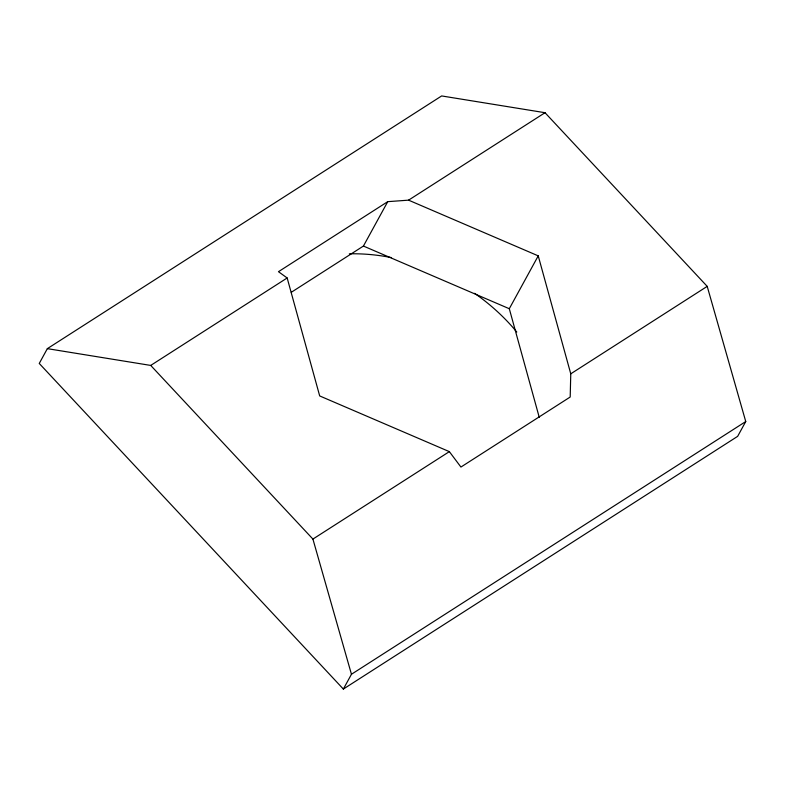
<?xml version="1.0" encoding="UTF-8"?>
<svg xmlns="http://www.w3.org/2000/svg" width="785" height="785" viewBox="0 0 785 785"><rect width="100%" height="100%" fill="white"/><g stroke="black" fill="none" stroke-linecap="round" stroke-linejoin="round"><path stroke-width="1.18" d="M570.764 373.817L570.195 397.024L460.932 467.055L449.354 451.63L319.691 395.934L287.163 277.978L278.469 271.688L387.741 201.657L408.573 200.155L538.235 255.861L570.764 373.817L707.207 286.368L545.016 112.706L441.651 95.937L47.355 348.648L39.25 363.455L343.349 689.063L737.645 436.352L745.75 421.545L707.207 286.368M291.274 292.305L363.426 246.058L387.741 201.657M539.246 417.326L509.298 308.721L538.235 255.861M343.349 689.063L351.454 674.266L745.75 421.545M47.355 348.648L150.72 365.427L287.163 277.978M408.573 200.155L545.016 112.706M351.454 674.266L312.911 539.079L449.354 451.63M363.426 246.058L509.298 308.721M150.72 365.427L312.911 539.079M349.345 253.82A175.241 136.188 28.7 0 1 391.509 257.617M474.601 293.315A175.241 136.188 28.7 0 1 516.785 332.016"/></g></svg>
